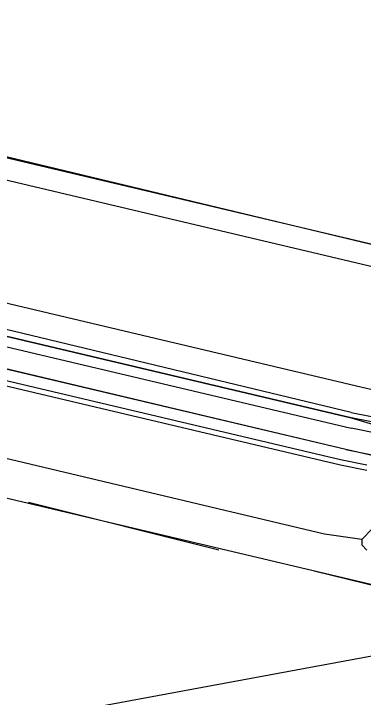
# Model space of a CAD drawing. Header units: feet. Extents: x -84 to 198, y -22 to 181.
# Drawn here: x 84.03 to 84.913, y 150.018 to 151.742 of the extents above; entities that cross this region are included whole.
import ezdxf

# ---------------------------------------------------------------- set-up
doc = ezdxf.new("R2010")
doc.units = ezdxf.units.FT
doc.layers.add('A-LINEA', color=7, linetype='CONTINUOUS')

msp = doc.modelspace()

# ---------------------------------------------------------------- linework, layer by layer
at = {"layer": 'A-LINEA'}
for p, q in [((118.2654, 156.262), (36.6895, 141.2395)), ((118.2654, 156.262), (36.6895, 141.2395)), ((118.2654, 156.262), (36.6895, 141.2395)), ((90.3333, 149.8844), (75.4933, 153.3911)), ((76.7867, 153.0311), (85.36, 151.0044)), ((76.6133, 152.2711), (85.1867, 150.2444)), ((81.12, 151.6978), (84.8933, 150.8044)), ((84.8667, 150.6444), (81.08, 151.5378)), ((84.8667, 150.6444), (81.0933, 151.5378)), ((84.8533, 150.6178), (81.08, 151.5111)), ((84.8533, 150.6044), (81.08, 151.4978)), ((84.8133, 150.4311), (81.04, 151.3244)), ((84.8933, 150.8044), (85.2933, 150.7111)), ((84.92, 150.6044), (84.8533, 150.6178)), ((84.92, 150.5911), (84.8533, 150.6044)), ((84.5467, 150.3911), (84.0667, 150.5111)), ((84.9067, 150.4178), (84.8133, 150.4311)), ((85.28, 150.2178), (84.7867, 150.3378))]:
    msp.add_line(p, q, dxfattribs=at)
for points in [[(73.8267, 153.0711), (75.3733, 153.4178), (81.5467, 151.9644), (83.3067, 151.5511), (85.9733, 150.9111), (90.3333, 149.8844), (91.0267, 152.8178), (91.4533, 154.5778), (91.7733, 154.5111), (93.12, 160.1778)], [(84.88, 150.7378), (81.0533, 151.6578), (81.04, 151.6444), (81.04, 151.6311), (84.88, 150.7244), (81.04, 151.6311), (81.04, 151.6178), (81.04, 151.6044), (84.88, 150.6978)], [(84.88, 150.7378), (85.0133, 150.7111), (85.0267, 150.7111), (85.0133, 150.6978), (84.88, 150.7244), (85.0133, 150.6844), (85.0133, 150.6711), (84.88, 150.6978)], [(85.04, 150.6044), (84.8667, 150.6444), (84.9333, 150.6311), (84.9333, 150.6444), (84.9467, 150.6444)], [(84.9333, 150.4444), (84.9067, 150.4178), (84.9067, 150.4044), (84.92, 150.3911)]]:
    msp.add_lwpolyline(points, dxfattribs=at)

doc.saveas('drawing.dxf')
